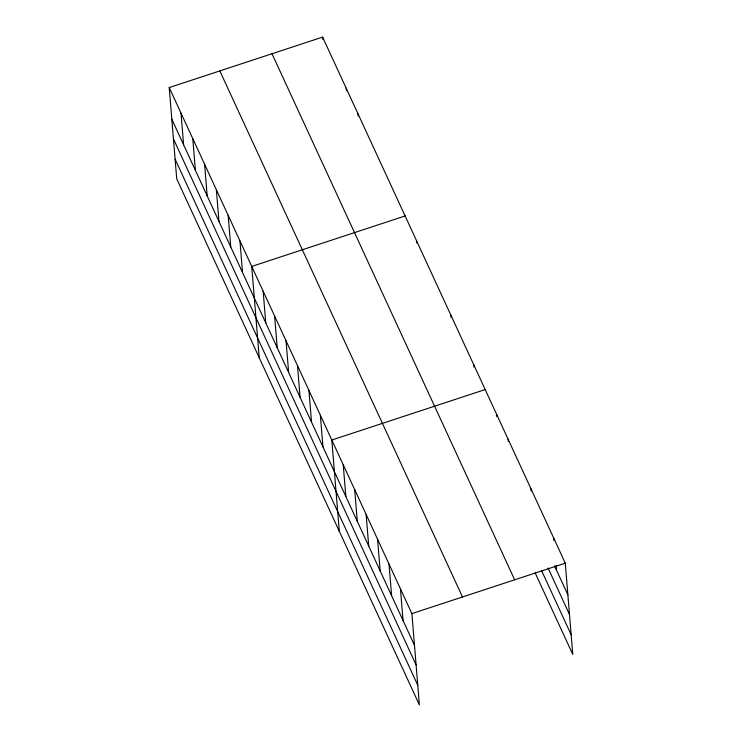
<?xml version="1.0" encoding="UTF-8"?>
<svg xmlns="http://www.w3.org/2000/svg" width="742" height="742" viewBox="0 0 742 742"><rect width="100%" height="100%" fill="white"/><g stroke="black" fill="none" stroke-linecap="round" stroke-linejoin="round"><path stroke-width="1.11" d="M169.222 87.565L411.884 613.615L419.388 704.9L176.726 178.841L169.222 87.565L322.612 37.1L565.274 563.159L572.778 654.435L535.121 572.805M405.123 215.959L251.723 266.424L259.227 357.7M485.194 389.559L331.804 440.015L339.307 531.3M411.884 613.615L565.274 563.159M554.534 565.896L567.88 594.834M548.05 568.001L569.494 614.506M541.614 570.7L571.164 634.772M271.999 53.749L514.651 579.808M219.836 70.907L462.498 596.967M171.829 119.239L414.481 645.29M173.442 138.912L416.104 664.962M175.112 159.178L417.765 685.228M553.838 538.358L554.024 540.621M556.064 565.506L556.435 570.032M530.957 488.755L531.142 491.018M508.075 439.153L508.261 441.416M496.639 414.361L496.825 416.624M473.758 364.758L473.943 367.021M450.876 315.155L451.062 317.418M416.559 240.76L416.744 243.024M400.439 588.814L403.045 620.497M357.978 113.758L358.163 116.021M389.003 564.013L391.609 595.696M346.189 88.205L346.375 90.468M377.557 539.221L380.164 570.895M366.121 514.419L368.728 546.093M322.612 37.1L322.798 39.363M354.685 489.618L357.282 521.292M343.24 464.817L345.846 496.491M320.358 415.214L322.965 446.897M308.922 390.422L311.529 422.096M297.486 365.62L300.083 397.295M286.041 340.819L288.647 372.493M274.605 316.018L277.211 347.692M263.16 291.216L265.766 322.9M239.935 240.872L242.541 272.546M228.156 215.319L230.753 246.993M216.367 189.766L218.973 221.441M204.579 164.214L207.185 195.888M192.79 138.661L195.396 170.345M181.011 113.109L183.608 144.792"/></g></svg>
